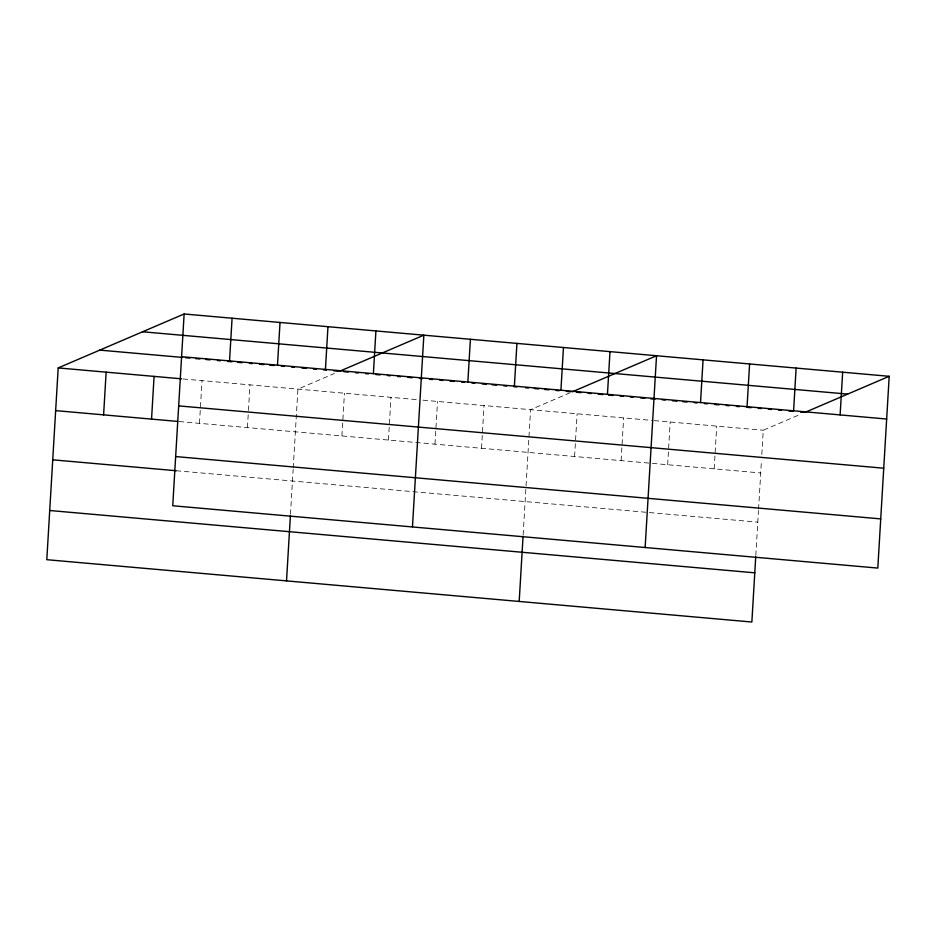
<?xml version="1.0" encoding="UTF-8"?>
<svg xmlns="http://www.w3.org/2000/svg" width="936" height="936" viewBox="0 0 936 936"><rect width="100%" height="100%" fill="white"/><g stroke="black" fill="none" stroke-linecap="round" stroke-linejoin="round"><path stroke-width="0.7" stroke-dasharray="4.68 3.51" d="M199.485 423.341L202.024 380.624M247.432 427.576L248.368 411.922M248.449 410.495L249.97 384.871M290.476 514.32L293.144 469.439M293.225 467.988L297.917 389.107L334.433 373.464M341.909 435.93L344.448 393.225M388.44 440.049L390.979 397.332M434.983 444.167L437.521 401.45M481.513 448.274L484.052 405.557M523.142 534.889L530.583 409.675L569.626 392.956M574.587 456.499L577.114 413.794M621.118 460.617L623.657 417.901M667.649 464.736L670.188 422.019M714.18 468.842L716.719 426.137M755.82 555.457L758.488 510.576M758.569 509.125L761.483 460.149M761.822 454.451L763.261 430.244L801.04 414.063M183.14 378.963L417.163 399.649M422.978 400.163L652.743 420.475M654.194 420.603L763.261 430.244M179.15 421.551L760.722 472.961M176.225 470.738L757.797 522.148"/><path stroke-width="1.4" d="M184.135 313.981L172.739 505.756L877.804 568.082L889.2 376.307L184.135 313.981L58.196 367.918L46.8 559.693L751.865 622.019L755.726 556.908M103.603 414.87L106.142 372.154M151.55 419.106L154.077 376.389M229.542 360.933L232.081 318.217M277.489 365.169L280.028 322.452M286.521 580.882L290.394 515.759M325.435 369.404L327.974 326.687M373.382 373.639L375.909 330.935M412.46 526.945L423.856 335.17L339.475 371.311M467.86 381.993L470.399 339.288M514.39 386.112L516.929 343.395M519.188 601.45L523.06 536.328M560.921 390.23L563.46 347.513M607.452 394.337L609.991 351.62M645.138 547.513L656.534 355.738L572.142 391.88M700.526 402.562L703.065 359.857M747.057 406.68L749.596 363.964M793.599 410.799L796.126 368.082M840.13 414.905L842.669 372.2M804.82 412.448L889.2 376.307M142.576 331.777L847.642 394.103M181.596 356.686L886.661 419.024M99.754 350.111L182.567 357.435M185.468 357.692L189.832 358.079M195.647 358.593L200 358.979M205.815 359.494L210.167 359.88M217.433 360.524L220.346 360.781M227.612 361.413L231.964 361.799M237.779 362.314L242.131 362.7M249.397 363.344L252.31 363.601M259.564 364.244L263.929 364.63M269.743 365.145L274.096 365.531M281.362 366.175L284.263 366.432M291.529 367.064L294.442 367.321M301.708 367.965L306.06 368.351M313.326 368.995L316.228 369.252M323.493 369.895L326.395 370.153M333.661 370.796L338.025 371.183M343.84 371.697L348.204 372.083M355.469 372.727L358.383 372.984M365.648 373.628L368.562 373.873M375.827 374.517L380.191 374.903M387.469 375.547L390.37 375.804M397.648 376.447L400.55 376.705M407.827 377.348L412.191 377.735M419.457 378.378L422.37 378.635M429.636 379.279L432.549 379.536M439.815 380.18L442.728 380.437M449.994 381.081L454.358 381.467M461.623 382.11L464.537 382.368M471.802 383.011L474.716 383.269M481.981 383.912L486.346 384.286M492.172 384.801L496.525 385.187M503.802 385.831L506.704 386.088M513.981 386.732L516.883 386.989M525.611 387.761L528.524 388.019M534.339 388.534L538.703 388.92M544.518 389.435L548.882 389.821M556.148 390.464L559.061 390.721M566.327 391.365L570.691 391.751M576.506 392.266L580.87 392.652M588.147 393.295L591.049 393.553M598.326 394.196L602.69 394.582M608.505 395.086L612.869 395.472M620.135 396.115L623.048 396.373M630.314 397.016L633.227 397.274M640.493 397.917L644.857 398.303M650.672 398.818L655.036 399.204M662.302 399.847L665.215 400.105M672.481 400.748L676.845 401.135M682.66 401.649L687.024 402.035M694.301 402.679L697.203 402.936M704.48 403.58L707.382 403.837M714.659 404.481L719.023 404.867M726.289 405.499L729.202 405.756M736.468 406.399L739.381 406.657M746.647 407.3L751.011 407.686M758.289 408.33L761.19 408.587M768.468 409.231L771.369 409.488M778.647 410.132L781.548 410.389M788.826 411.033L793.19 411.419M800.455 412.062L803.369 412.32M58.196 367.918L181.689 378.834M178.682 405.885L883.736 468.211M55.657 410.623L177.7 421.422M175.664 456.569L880.729 518.895M52.732 459.822L176.225 470.738M49.725 510.506L754.79 572.832"/></g></svg>
